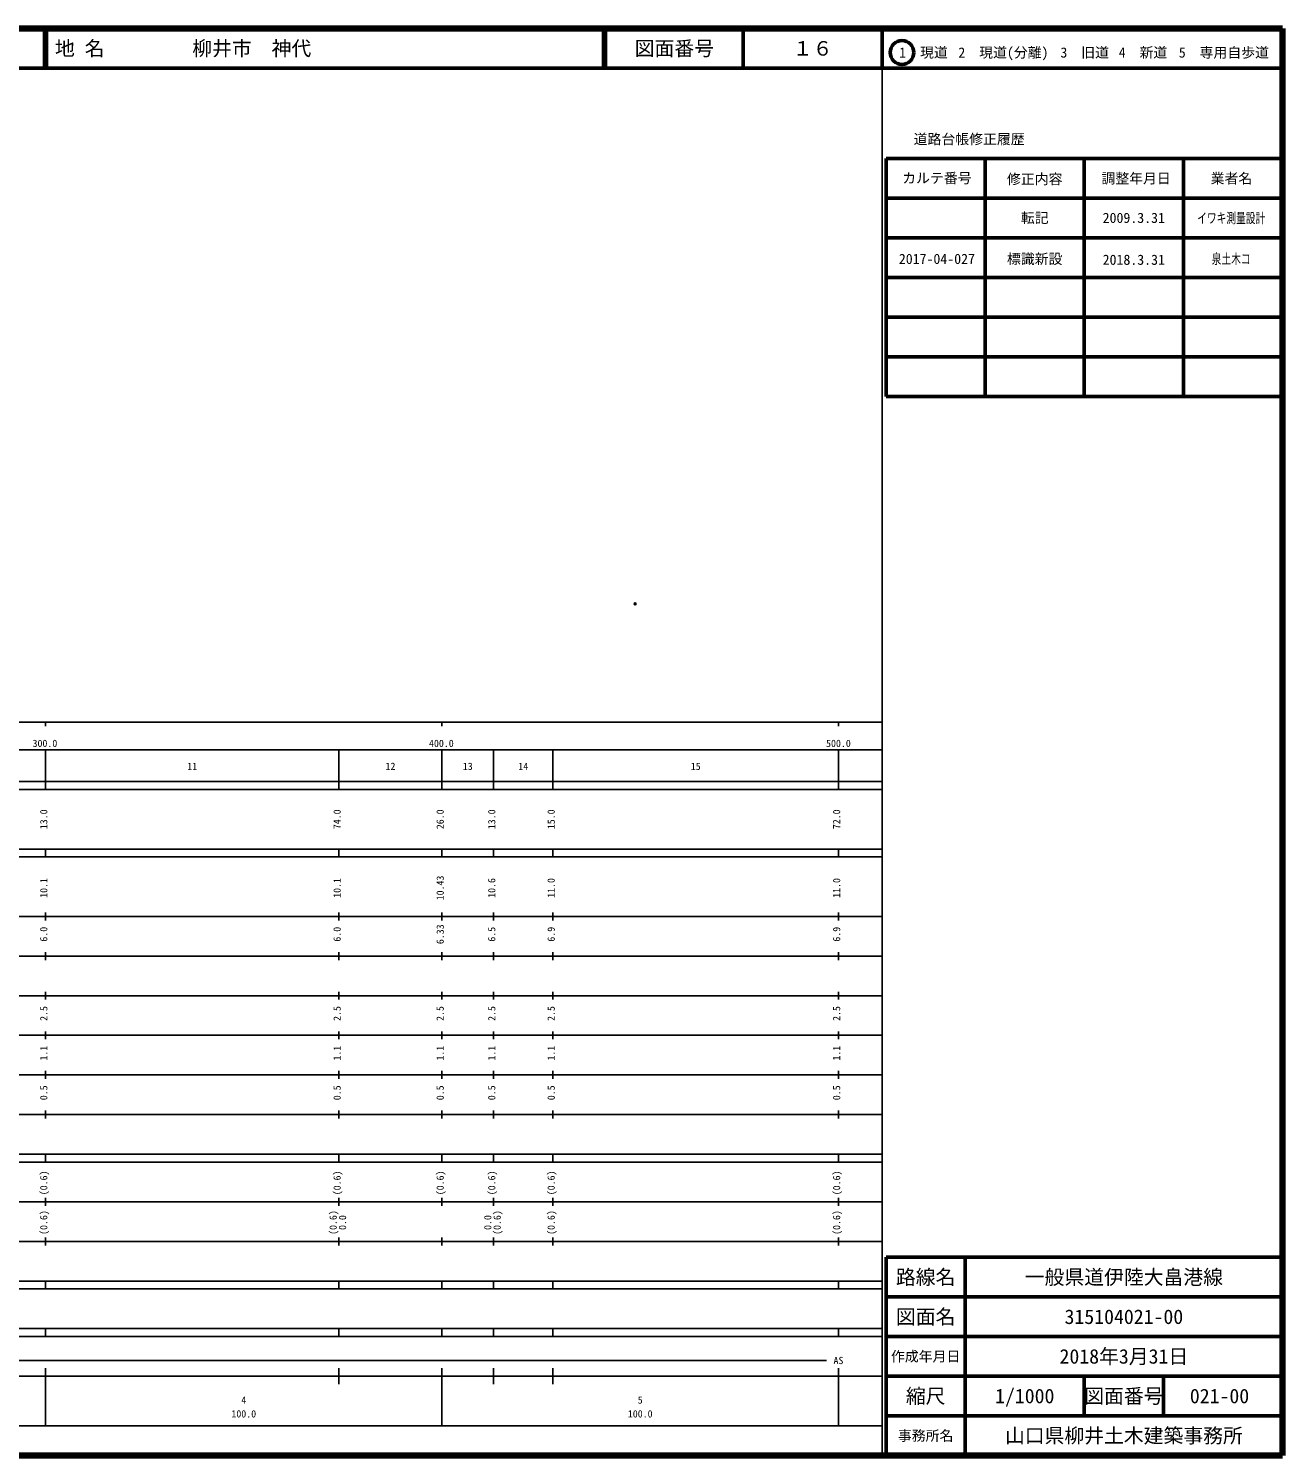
# Model space of a CAD drawing. Units: millimetres on the paper. Extents: x 40 to 680, y 20 to 380.
# Drawn here: x 363.7 to 680, y 20 to 380 of the extents above; entities that cross this region are included whole.
import ezdxf
from ezdxf.enums import TextEntityAlignment as Align

# ---------------------------------------------------------------- set-up
doc = ezdxf.new("R2010")
doc.units = ezdxf.units.MM
doc.header["$PDMODE"] = 32
doc.header["$PDSIZE"] = 0.5
doc.layers.add('M-OTRS', color=6, linetype='Continuous')
doc.layers.add('M-TTL-TXT', color=7, linetype='Continuous')
for name, color, linetype, lineweight in [('M-TTL', 2, 'Continuous', 140), ('M-TTL-BAND', 7, 'Continuous', 25), ('M-TTL-FRAM', 2, 'Continuous', 50), ('M-TTL-LINE', 7, 'Continuous', 50)]:
    doc.layers.add(name, color=color, linetype=linetype, lineweight=lineweight)
doc.styles.add('ＭＳ ゴシック', font='')
doc.styles.get('ＭＳ ゴシック').set_extended_font_data('MS Gothic')

msp = doc.modelspace()

# ---------------------------------------------------------------- linework, layer by layer
at = {"layer": 'M-OTRS'}
msp.add_point((516.702, 234.886), dxfattribs=at)
at = {"layer": 'M-TTL'}
for p, q in [((680, 380), (40, 380)), ((680, 20), (680, 380)), ((40, 20), (680, 20))]:
    msp.add_line(p, q, dxfattribs=at)
at = {"layer": 'M-TTL-BAND'}
for p, q in [((579, 20), (579, 370)), ((40, 205), (579, 205)), ((368, 205), (368, 204)), ((468, 205), (468, 204)), ((568, 205), (568, 204)), ((68, 198), (579, 198)), ((368, 188), (368, 198)), ((442, 188), (442, 198)), ((468, 188), (468, 198)), ((481, 188), (481, 198)), ((496, 188), (496, 198)), ((568, 188), (568, 198)), ((40, 190), (579, 190)), ((40, 188), (579, 188)), ((40, 173), (579, 173)), ((368, 171), (368, 173)), ((442, 171), (442, 173)), ((468, 171), (468, 173)), ((481, 171), (481, 173)), ((496, 171), (496, 173)), ((568, 171), (568, 173)), ((40, 171), (579, 171)), ((40, 156), (579, 156)), ((368, 155), (368, 157)), ((442, 155), (442, 157)), ((468, 155), (468, 157)), ((481, 155), (481, 157)), ((496, 155), (496, 157)), ((568, 155), (568, 157)), ((46, 146), (579, 146)), ((368, 145), (368, 147)), ((442, 145), (442, 147)), ((468, 145), (468, 147)), ((481, 145), (481, 147)), ((496, 145), (496, 147)), ((568, 145), (568, 147)), ((368, 135), (368, 137)), ((442, 135), (442, 137)), ((468, 135), (468, 137)), ((481, 135), (481, 137)), ((496, 135), (496, 137)), ((568, 135), (568, 137)), ((52, 136), (579, 136)), ((46, 126), (579, 126)), ((368, 125), (368, 127)), ((442, 125), (442, 127)), ((468, 125), (468, 127)), ((481, 125), (481, 127)), ((496, 125), (496, 127)), ((568, 125), (568, 127)), ((52, 116), (579, 116)), ((368, 115), (368, 117)), ((442, 115), (442, 117)), ((468, 115), (468, 117)), ((481, 115), (481, 117)), ((496, 115), (496, 117)), ((568, 115), (568, 117)), ((46, 106), (579, 106)), ((368, 105), (368, 107)), ((442, 105), (442, 107)), ((468, 105), (468, 107)), ((481, 105), (481, 107)), ((496, 105), (496, 107)), ((568, 105), (568, 107)), ((40, 96), (579, 96)), ((40, 94), (579, 94)), ((368, 94), (368, 96)), ((442, 94), (442, 96)), ((468, 94), (468, 96)), ((481, 94), (481, 96)), ((496, 94), (496, 96)), ((568, 94), (568, 96)), ((49, 84), (579, 84)), ((368, 83), (368, 85)), ((442, 83), (442, 85)), ((468, 83), (468, 85)), ((481, 83), (481, 85)), ((496, 83), (496, 85)), ((568, 83), (568, 85)), ((40, 74), (579, 74)), ((368, 73), (368, 75)), ((442, 73), (442, 75)), ((468, 73), (468, 75)), ((481, 73), (481, 75)), ((496, 73), (496, 75)), ((568, 73), (568, 75)), ((40, 64), (579, 64)), ((40, 62), (579, 62)), ((368, 62), (368, 64)), ((442, 62), (442, 64)), ((468, 62), (468, 64)), ((481, 62), (481, 64)), ((496, 62), (496, 64)), ((568, 62), (568, 64)), ((40, 52), (579, 52)), ((368, 50), (368, 52)), ((442, 50), (442, 52)), ((468, 50), (468, 52)), ((481, 50), (481, 52)), ((496, 50), (496, 52)), ((568, 50), (568, 52)), ((40, 50), (579, 50)), ((71, 44), (565, 44)), ((40, 40), (579, 40)), ((368, 27.5), (368, 42)), ((442, 38), (442, 42)), ((468, 27.5), (468, 42)), ((481, 38), (481, 42)), ((496, 38), (496, 42)), ((568, 27.5), (568, 42)), ((68, 27.5), (579, 27.5))]:
    msp.add_line(p, q, dxfattribs=at)
at = {"layer": 'M-TTL-FRAM'}
for p, q in [((580, 347.197), (580, 287.197)), ((580, 347.197), (680, 347.197)), ((580, 287.197), (680, 287.197)), ((680, 70), (580, 70)), ((580, 70), (580, 20))]:
    msp.add_line(p, q, dxfattribs=at)
at = {"layer": 'M-TTL-LINE'}
for p, q in [((367.75, 380), (367.75, 370)), ((368.25, 380), (368.25, 370)), ((508.747, 380), (508.747, 370)), ((509.247, 380), (509.247, 370)), ((543.997, 380), (543.997, 370)), ((579, 380), (579, 370)), ((40, 370), (680, 370)), ((605, 347.197), (605, 287.197)), ((630, 347.197), (630, 287.197)), ((655, 347.197), (655, 287.197)), ((580, 337.197), (680, 337.197)), ((580, 327.197), (680, 327.197)), ((580, 317.197), (680, 317.197)), ((580, 307.197), (680, 307.197)), ((580, 297.197), (680, 297.197)), ((600, 70), (600, 20)), ((680, 60), (580, 60)), ((680, 50), (580, 50)), ((680, 40), (580, 40)), ((630, 40), (630, 30)), ((650, 40), (650, 30)), ((680, 30), (580, 30))]:
    msp.add_line(p, q, dxfattribs=at)
msp.add_circle((584.031, 373.958), 3, dxfattribs=at)

# ---------------------------------------------------------------- texts
at = {"layer": 'M-TTL-BAND', "style": 'ＭＳ ゴシック'}
for s, p in [('300.0', (367.844, 198.195)), ('400.0', (467.844, 198.195)), ('500.0', (568, 198.195)), ('500.0', (568, 198.195)), ('11', (405, 192.405)), ('12', (455, 192.405)), ('13', (474.5, 192.405)), ('14', (488.5, 192.405)), ('15', (532, 192.405)), ('AS', (568, 42.5)), ('4', (418, 32.523)), ('5', (518, 32.523)), ('100.0', (418, 29.033)), ('100.0', (518, 29.033))]:
    msp.add_text(s, height=1.833, dxfattribs=at).set_placement(p, align=Align.BOTTOM_CENTER)
for s, p in [('13.0', (369, 180.5)), ('74.0', (443, 180.5)), ('26.0', (469, 180.5)), ('13.0', (482, 180.5)), ('15.0', (497, 180.5)), ('72.0', (569, 180.5)), ('10.43', (469, 163.174)), ('10.1', (369, 163.174)), ('10.1', (443, 163.174)), ('10.6', (482, 163.174)), ('11.0', (497, 163.174)), ('11.0', (569, 163.174)), ('6.0', (369, 151.5)), ('6.0', (443, 151.5)), ('6.33', (469, 151.5)), ('6.5', (482, 151.5)), ('6.9', (497, 151.5)), ('6.9', (569, 151.5)), ('2.5', (369, 131.5)), ('2.5', (443, 131.5)), ('2.5', (469, 131.5)), ('2.5', (482, 131.5)), ('2.5', (497, 131.5)), ('2.5', (569, 131.5)), ('1.1', (369, 121.5)), ('1.1', (443, 121.5)), ('1.1', (469, 121.5)), ('1.1', (482, 121.5)), ('1.1', (497, 121.5)), ('1.1', (569, 121.5)), ('0.5', (369, 111.5)), ('0.5', (443, 111.5)), ('0.5', (469, 111.5)), ('0.5', (482, 111.5)), ('0.5', (497, 111.5)), ('0.5', (569, 111.5)), ('(0.6)', (369, 88.764)), ('(0.6)', (443, 88.764)), ('(0.6)', (469, 88.764)), ('(0.6)', (482, 88.764)), ('(0.6)', (497, 88.764)), ('(0.6)', (569, 88.764)), ('(0.6)', (369, 78.764)), ('(0.6)', (442, 78.764)), ('0.0', (444.37, 78.764)), ('0.0', (481, 78.764)), ('(0.6)', (483.37, 78.764)), ('(0.6)', (497, 78.764)), ('(0.6)', (569, 78.764))]:
    msp.add_text(s, height=1.833, rotation=90, dxfattribs=at).set_placement(p, align=Align.BOTTOM_CENTER)
at = {"layer": 'M-TTL-TXT', "style": 'ＭＳ ゴシック'}
for s, p in [('地 名', (370.38, 375)), ('柳井市\u3000神代', (405.024, 375))]:
    msp.add_text(s, height=3.666, dxfattribs=at).set_placement(p, align=Align.MIDDLE_LEFT)
for s, height, p in [('図面番号', 3.666, (526.622, 375)), ('１６', 3.666, (561.497, 375)), ('1\u3000現道', 2.566, (589.448, 373.958)), ('2\u3000現道(分離)', 2.566, (609.619, 373.958)), ('3\u3000旧道', 2.566, (630.121, 373.958)), ('4\u3000新道', 2.566, (644.824, 373.958)), ('5\u3000専用自歩道', 2.566, (665.228, 373.958)), ('道路台帳修正履歴', 2.566, (600.968, 352.113)), ('カルテ番号', 2.566, (592.839, 342.277)), ('修正内容', 2.566, (617.509, 342.023)), ('調整年月日', 2.566, (643.089, 342.197)), ('業者名', 2.566, (667.134, 342.197)), ('転記', 2.566, (617.5, 332.245)), ('2009.3.31', 2.566, (642.5, 332.245)), ('2017-04-027', 2.566, (592.836, 321.89)), ('標識新設', 2.566, (617.5, 321.89)), ('2018.3.31', 2.566, (642.5, 321.674)), ('路線名', 3.666, (590, 65)), ('路線名', 3.666, (590, 65)), ('一般県道伊陸大畠港線', 3.666, (640, 65)), ('図面名', 3.666, (590, 55)), ('図面名', 3.666, (590, 55)), ('315104021-00', 3.666, (640, 55)), ('2018年3月31日', 3.666, (640, 45)), ('作成年月日', 2.566, (590, 45)), ('作成年月日', 2.566, (590, 45)), ('縮尺', 3.666, (590, 35)), ('縮尺', 3.666, (590, 35)), ('1/1000', 3.666, (615, 35)), ('図面番号', 3.666, (640, 35)), ('図面番号', 3.666, (640, 35)), ('021-00', 3.666, (664.125, 35)), ('事務所名', 2.566, (590, 25)), ('事務所名', 2.566, (590, 25)), ('山口県柳井土木建築事務所', 3.666, (640, 25))]:
    msp.add_text(s, height=height, dxfattribs=at).set_placement(p, align=Align.MIDDLE_CENTER)
at = {"layer": 'M-TTL-TXT', "style": 'ＭＳ ゴシック', "width": 0.7}
for s, p in [('イワキ測量設計', (667.077, 332.189)), ('泉土木コ', (667.077, 321.89))]:
    msp.add_text(s, height=2.566, dxfattribs=at).set_placement(p, align=Align.MIDDLE_CENTER)

doc.saveas('drawing.dxf')
